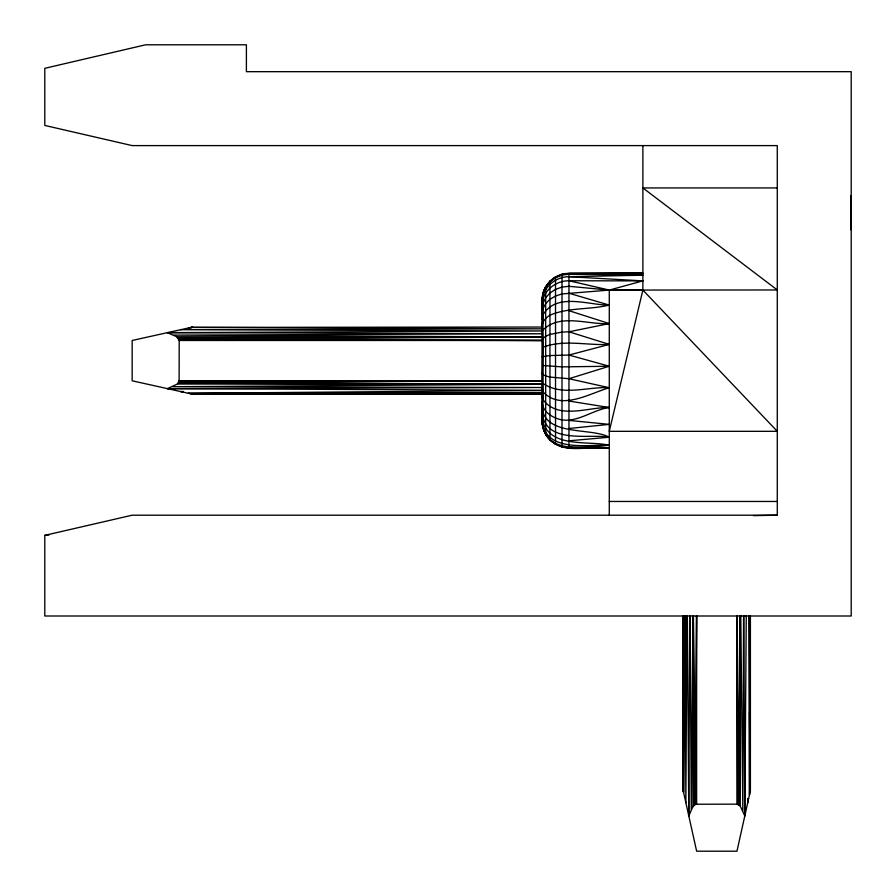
<?xml version="1.0" encoding="UTF-8"?>
<svg xmlns="http://www.w3.org/2000/svg" width="896" height="896" viewBox="0 0 896 896"><rect width="100%" height="100%" fill="white"/><g stroke="black" fill="none" stroke-linecap="round" stroke-linejoin="round"><path stroke-width="1.34" d="M602.437 273.728L642.88 273.28L568.96 273.381C554.568 273.067 541.968 285.858 542.08 300.16L542.08 421.12C544.566 456.232 586.006 446.555 609.28 445.256C587.966 440.317 548.285 448.918 542.08 418.891C541.99 426.653 544.275 434.515 549.954 440.037C565.858 454.966 590.083 445.099 609.28 448L589.814 447.563M542.08 421.12L542.998 428.075L542.998 293.205L542.08 305.346L545.686 297.741L549.954 293.003L555.52 289.374L562.005 287.09L568.96 286.306L609.28 290.08L642.88 290.08L777.28 431.312L609.28 431.312L642.88 290.058L642.88 145.6M545.686 433.787L545.675 434.56L545.675 286.72L542.998 293.283M549.954 440.037L549.954 439.298M555.52 443.621L555.52 444.394L555.52 276.886L549.954 281.243L545.675 286.81M568.96 447.194L609.28 448L568.96 447.899L562.005 446.981L562.005 446.286M683.637 615.72L683.502 792.098L684.802 615.72M687.333 615.563L688.8 815.931L692.91 806.624L693.134 615.608M746.267 615.563L744.8 815.931L740.197 806.008L740.41 615.709M562.005 447.082L562.005 274.198L562.005 274.994M683.603 615.574L683.581 792.445M749.885 615.72L749.47 794.886L748.709 615.72M693.426 615.686L695.318 804.451L695.934 804.238L696.55 615.664L695.318 804.451L692.91 806.624M743.579 615.574L742.851 810.51L740.723 615.574M686.974 615.642L685.866 802.704L685.104 615.642M688.8 815.931L689.786 615.563M740.309 615.608L739.368 805.179L740.197 806.008M695.934 804.238L736.96 804.16L739.368 805.179L738.741 804.709L740.23 615.552M692.933 615.608L691.275 809.379L690.088 615.608M542.539 313.757L542.08 319.267L542.539 316.882M542.08 326.043L542.998 314.91C556.517 291.883 588.818 305.379 609.28 305.088C589.837 309.859 568.534 307.283 549.954 315.179C546.011 317.587 542.371 321.171 542.08 326.043C543.48 350.459 541.554 375.144 542.998 399.672L542.08 402.013C539.381 437.73 590.173 426.72 609.28 437.214L568.96 440.81M542.998 314.91L542.08 313.97L542.998 303.262M542.539 303.834L542.08 308.918L542.45 306.544M850.741 217.179L851.2 216.283L850.741 227.069L850.741 205.139L851.2 209.317L850.741 208.421M851.2 224.437L850.741 228.962L851.2 224.437L850.741 227.45M549.954 281.243L545.675 287.403L542.998 293.832L542.08 302.389L542.45 299.712M190.915 393.859L542.08 393.781L188.474 393.31L542.08 390.309L167.429 388.64L177.352 384.037L179.122 381.483L179.2 340.48L176.736 336.75L167.429 332.64L542.08 330.971L180.656 329.706L542.08 328.843L191.262 327.342M850.741 229.253L851.2 225.781L850.741 229.141M850.741 229.712L851.2 225.781M542.08 300.44L542.998 293.91L545.675 286.72M542.08 305.346C542.158 291.323 555.453 280.594 568.96 280.762L642.88 280.885L609.28 290.08L562.005 293.944L555.52 296.016L549.954 299.309L545.686 303.598L542.998 308.605L542.08 313.97M542.08 300.16L542.998 293.832M542.08 300.787C543.144 287.291 555.565 276.606 568.96 276.696L642.88 275.206L568.96 273.683C557.11 273.75 546.146 282.072 542.998 293.518M850.741 224.762L851.2 222.309M850.741 221.256L851.2 219.52M178.651 382.581L179.2 380.8L542.08 380.8L178.64 382.581L542.08 384.283L172.85 386.691L542.08 387.52L167.429 388.64M542.08 340.67L542.998 338.374L545.686 336.235L549.954 334.398L562.005 332.102L568.96 331.8L609.28 323.59L568.96 310.677M851.2 203.291L851.2 206.08L850.741 198.531L851.2 203.291L850.741 200.838M542.998 329.941C560.325 312.917 588.437 325.035 609.28 323.59M549.954 281.893L555.52 277.749L562.005 275.094L568.96 274.187L642.88 275.206M542.08 356.776L549.954 355.555L568.96 355.051L609.28 344.4L568.96 331.8M542.998 347.234C563.987 339.192 587.53 345.677 609.28 344.4M542.08 388.618L542.998 391.832C561.142 411.174 589.288 393.478 609.28 387.733L568.96 378.717L549.954 377.093L545.686 375.939L542.998 374.595L542.08 373.162M542.08 402.013C542.394 409.707 548.845 415.218 555.52 417.939C573.832 426.082 591.483 409.797 609.28 407.512L568.96 401.05M568.96 378.717L609.28 366.24L568.96 355.051M777.28 515.446L777.28 145.6L132.16 145.6L44.8 125.44L44.8 68.32L145.6 44.8L246.4 44.8L246.4 71.68L851.2 71.68L851.2 616L44.8 616L44.8 535.36L132.16 515.2L777.28 515.2L753.491 515.637M695.318 804.451L696.64 804.16L696.64 615.653M192.64 327.04L132.16 340.48L132.16 380.8L192.64 394.24M568.96 428.501L609.28 424.368L568.96 420.403M609.28 407.512C588.739 406.862 558.23 420.291 542.998 399.672M44.8 535.36L48.955 534.979M609.28 387.733C588.034 386.422 562.206 396.67 542.998 383.432M609.28 366.24L562.005 366.878L542.998 365.512M568.96 273.683L642.88 273.28L568.96 273.28L568.96 448M178.909 339.158L542.08 340.48L179.2 340.48L178.909 339.158L542.08 336.997L173.981 335.115L542.08 333.76L167.429 332.64M178.237 338.128L542.08 336.997L176.736 336.75M191.262 393.938L224.806 393.792M188.474 327.97L191.262 327.992M179.122 381.483L542.08 380.8L178.931 382.066L179.2 380.8L178.181 383.208L542.08 384.283L177.352 384.037M188.474 393.31L542.08 392.437M192.315 394.173L533.691 393.792M777.28 187.936L642.88 187.936L777.28 289.968L609.28 290.08L568.96 280.762M542.08 327.04L190.915 327.421M191.968 394.094L542.08 394.24M609.28 501.458L777.28 501.458M179.122 339.774L542.08 340.48M568.96 447.597L609.28 448M609.28 445.256C587.182 444.394 543.67 453.275 542.08 418.891M609.28 437.214C588.907 433.563 545.16 444.774 542.08 412.362L542.998 413.034M568.96 276.696L642.88 280.885M737.173 615.552L738.741 804.709L736.96 804.16L736.96 615.653M562.005 446.678L565.477 447.138M568.96 293.227L609.28 305.088M738.741 804.709L736.96 804.16L738.226 804.429L737.117 615.686L737.643 804.238M542.08 420.84C542.192 432.208 549.931 443.005 560.918 446.242M549.954 439.757L555.52 444.013M850.741 204.344L851.2 206.08M850.741 195.888L851.2 201.163L850.741 196.347M542.998 425.432L542.08 420.493L542.998 427.37M542.539 409.987L542.08 407.31L542.539 412.664M850.741 198.15L851.2 201.163M542.45 418.488L542.08 415.934L542.472 420.011M850.741 196.459L851.2 199.819M542.08 412.362L542.998 422.52M542.08 395.237L542.539 400.803M749.504 712.309L750.098 792.098M693.302 615.597L694.288 805.123M743.814 615.563L744.8 815.931M555.52 276.886L555.52 277.659M749.997 615.574L750.019 792.445M683.267 791.045L683.211 615.574L683.2 790.72L696.64 851.2L736.96 851.2L750.4 790.72L750.4 615.72M609.28 290.08L609.28 515.458M549.954 281.154L549.954 440.126M747.757 798.515L747.734 802.704L747.712 798.515M183.445 391.563L180.656 391.574L183.445 391.586"/></g></svg>
